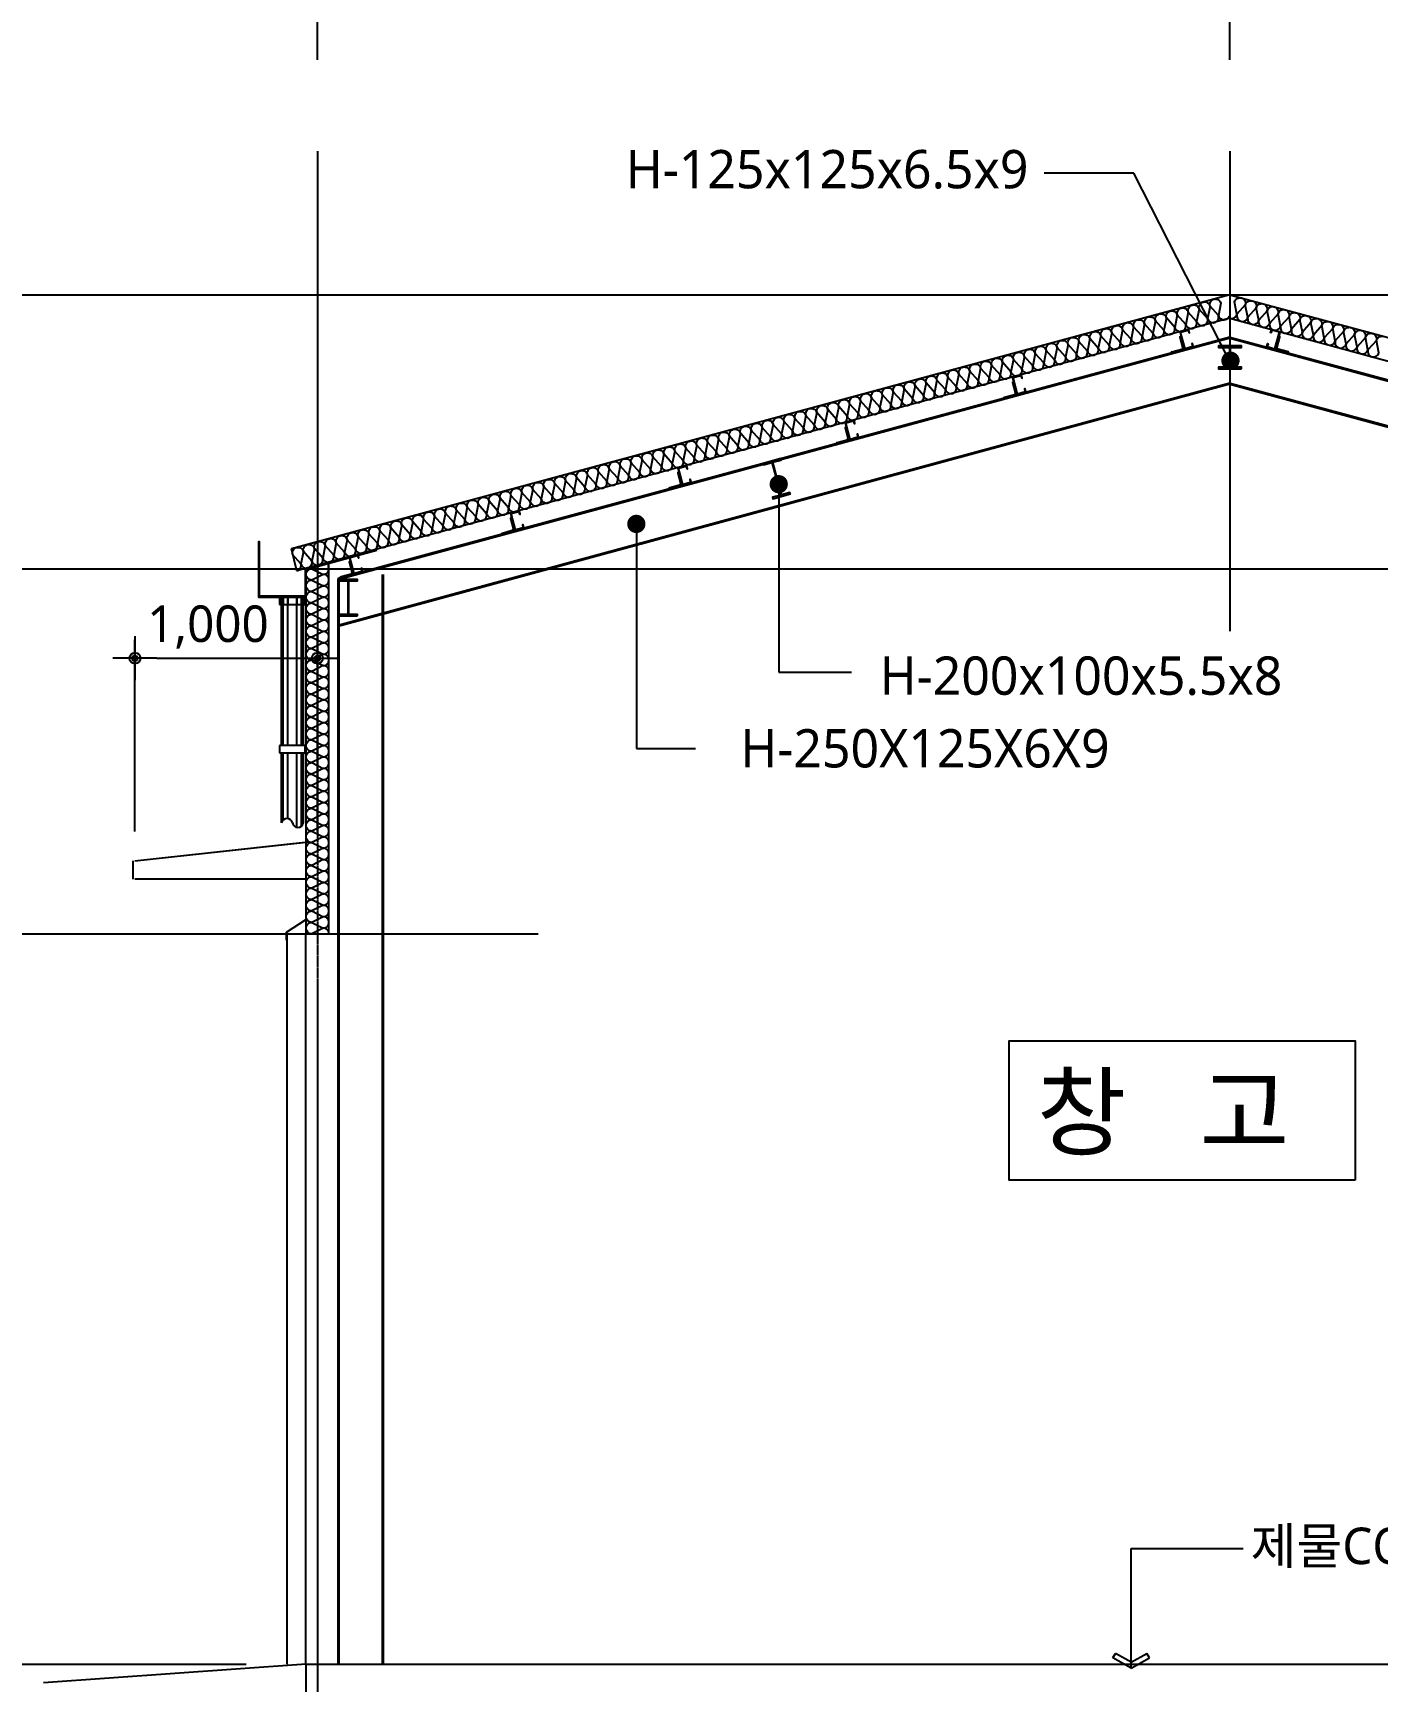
# Model space of a CAD drawing. Header units: millimetres. Extents: x 152133 to 471560, y 87068 to 132353.
# Drawn here: x 224366 to 231730, y 116588 to 125615 of the extents above; entities that cross this region are included whole.
import ezdxf
from ezdxf.enums import TextEntityAlignment as Align

# ---------------------------------------------------------------- set-up
doc = ezdxf.new("R2010")
doc.units = ezdxf.units.MM
doc.linetypes.add('CEN', pattern=[62, 60, -1, 0, -1])
for name, color, linetype in [('8', 8, 'Continuous'), ('AZ-DIML', 7, 'Continuous'), ('BAL', 4, 'Continuous'), ('CEN', 1, 'CEN'), ('COL', 2, 'Continuous'), ('DIM', 7, 'Continuous'), ('FIN', 5, 'Continuous'), ('INSUL', 183, 'Continuous'), ('RXANNOT', 6, 'Continuous'), ('RXSTEEL', 6, 'Continuous'), ('WID', 4, 'Continuous')]:
    doc.layers.add(name, color=color, linetype=linetype)
doc.styles.add('돋움체', font='')
doc.styles.add('맑은 고딕', font='malgun.ttf')
doc.styles.add('맑은고딕', font='malgun.ttf')
doc.styles.get('돋움체').set_extended_font_data('DotumChe')
doc.dimstyles.new('100', dxfattribs={"dimscale": 100, "dimtxt": 3, "dimasz": 2, "dimexe": 2, "dimexo": 5, "dimgap": 1.5, "dimtad": 1, "dimdec": 0, "dimzin": 1, "dimdsep": 46, "dimlunit": 6, "dimtxsty": '돋움체', "dimblk1": 'Z_DOT', "dimblk2": 'Z_DOT', "dimsah": 1, "dimcen": 2, "dimclrt": 3, "dimadec": 0, "dimazin": 0, "dimtfac": 1, "dimtdec": 0, "dimtix": 1, "dimtmove": 2, "dimatfit": 3, "dimldrblk": 'Z_DOT', "dimfxl": 1, "dimtolj": 1, "dimtzin": 1, "dimarcsym": 0})
doc.dimstyles.new('80', dxfattribs={"dimscale": 80, "dimtxt": 2.5, "dimasz": 1.5, "dimexe": 1.25, "dimexo": 2, "dimtad": 1, "dimdec": 0, "dimlunit": 6, "dimtxsty": '맑은 고딕', "dimblk": 'Z_DOT', "dimcen": 2.5, "dimclrt": 3, "dimadec": 0, "dimazin": 0, "dimtfac": 1, "dimtdec": 0, "dimtmove": 0, "dimatfit": 3, "dimfxl": 1, "dimarcsym": 0})

# ---------------------------------------------------------------- blocks, each defined once
blk = doc.blocks.new('Z_DOT')
at = {"layer": 'DIM', "color": 0}
for p, q in [((0, -1), (0, 1)), ((-1, 0), (1, 0))]:
    blk.add_line(p, q, dxfattribs=at)
for radius in [0.25, 0.125]:
    blk.add_circle((0, 0), radius, dxfattribs=at)
blk = doc.blocks.new('*D55')
at = {"layer": 'AZ-DIML', "color": 0, "lineweight": -2, "transparency": 16777216}
for p, q in [((223686.3, 124180.5), (219513.2, 124180.5)), ((219713.2, 123980.5), (219713.2, 116680.5)), ((224384.1, 116480.5), (219513.2, 116480.5))]:
    blk.add_line(p, q, dxfattribs=at)
at = {"layer": 'Defpoints', "color": 0, "transparency": 16777216}
for p in [(224186.3, 124180.5), (219713.2, 116480.5), (224884.1, 116480.5)]:
    blk.add_point(p, dxfattribs=at)
at = {"layer": 'AZ-DIML', "color": 0, "linetype": 'ByBlock', "lineweight": -2, "transparency": 16777216, "xscale": 200, "yscale": 200, "zscale": 200}
for p, rotation in [((219713.2, 124180.5), 90), ((219713.2, 116480.5), 270)]:
    blk.add_blockref('Z_DOT', p, dxfattribs=dict(at, rotation=rotation))
at = {"layer": 'AZ-DIML', "color": 3, "transparency": 16777216, "insert": (219383, 120330.5), "char_height": 300, "attachment_point": 5, "rotation": 90, "style": '맑은고딕'}
blk.add_mtext('\\A1;7,700', dxfattribs=at)
blk = doc.blocks.new('*D56')
at = {"color": 0, "lineweight": -2, "transparency": 16777216}
for p, q in [((224924.1, 121240.5), (224924.1, 122290.1)), ((225924.1, 121240.5), (225924.1, 122290.1)), ((225044.1, 122190.1), (225804.1, 122190.1))]:
    blk.add_line(p, q, dxfattribs=at)
at = {"layer": 'Defpoints', "color": 0, "transparency": 16777216}
for p in [(225924.1, 122190.1), (224924.1, 121080.5), (225924.1, 121080.5)]:
    blk.add_point(p, dxfattribs=at)
at = {"color": 0, "linetype": 'ByBlock', "lineweight": -2, "transparency": 16777216, "xscale": 120, "yscale": 120, "zscale": 120, "rotation": 180}
blk.add_blockref('Z_DOT', (224924.1, 122190.1), dxfattribs=at)
at = {"color": 0, "linetype": 'ByBlock', "lineweight": -2, "transparency": 16777216, "xscale": 120, "yscale": 120, "zscale": 120}
blk.add_blockref('Z_DOT', (225924.1, 122190.1), dxfattribs=at)
at = {"color": 3, "transparency": 16777216, "insert": (225324.5, 122360.8), "char_height": 200, "attachment_point": 5, "style": '맑은 고딕'}
blk.add_mtext('1,000', dxfattribs=at)
blk = doc.blocks.new('*D60')
at = {"layer": 'AZ-DIML', "color": 0, "lineweight": -2, "transparency": 16777216}
for p, q in [((225924.1, 125467.8), (225924.1, 126617.3)), ((230924.1, 125467.8), (230924.1, 126617.3)), ((226124.1, 126417.3), (230724.1, 126417.3))]:
    blk.add_line(p, q, dxfattribs=at)
at = {"layer": 'Defpoints', "color": 0, "transparency": 16777216}
for p in [(230924.1, 126417.3), (225924.1, 124967.8), (230924.1, 124967.8)]:
    blk.add_point(p, dxfattribs=at)
at = {"layer": 'AZ-DIML', "color": 0, "linetype": 'ByBlock', "lineweight": -2, "transparency": 16777216, "xscale": 200, "yscale": 200, "zscale": 200, "rotation": 180}
blk.add_blockref('Z_DOT', (225924.1, 126417.3), dxfattribs=at)
at = {"layer": 'AZ-DIML', "color": 0, "linetype": 'ByBlock', "lineweight": -2, "transparency": 16777216, "xscale": 200, "yscale": 200, "zscale": 200}
blk.add_blockref('Z_DOT', (230924.1, 126417.3), dxfattribs=at)
at = {"layer": 'AZ-DIML', "color": 3, "transparency": 16777216, "insert": (228424.1, 126747.4), "char_height": 300, "attachment_point": 5, "style": '맑은고딕'}
blk.add_mtext('\\A1;5,000', dxfattribs=at)
blk = doc.blocks.new('*D61')
at = {"layer": 'AZ-DIML', "color": 0, "lineweight": -2, "transparency": 16777216}
for p, q in [((230924.1, 125467.8), (230924.1, 126617.3)), ((235924.1, 125467.8), (235924.1, 126617.3)), ((231124.1, 126417.3), (235724.1, 126417.3))]:
    blk.add_line(p, q, dxfattribs=at)
at = {"layer": 'Defpoints', "color": 0, "transparency": 16777216}
for p in [(235924.1, 126417.3), (230924.1, 124967.8), (235924.1, 124967.8)]:
    blk.add_point(p, dxfattribs=at)
at = {"layer": 'AZ-DIML', "color": 0, "linetype": 'ByBlock', "lineweight": -2, "transparency": 16777216, "xscale": 200, "yscale": 200, "zscale": 200, "rotation": 180}
blk.add_blockref('Z_DOT', (230924.1, 126417.3), dxfattribs=at)
at = {"layer": 'AZ-DIML', "color": 0, "linetype": 'ByBlock', "lineweight": -2, "transparency": 16777216, "xscale": 200, "yscale": 200, "zscale": 200}
blk.add_blockref('Z_DOT', (235924.1, 126417.3), dxfattribs=at)
at = {"layer": 'AZ-DIML', "color": 3, "transparency": 16777216, "insert": (233424.1, 126747.4), "char_height": 300, "attachment_point": 5, "style": '맑은고딕'}
blk.add_mtext('\\A1;5,000', dxfattribs=at)
blk = doc.blocks.new('*D62')
at = {"layer": 'AZ-DIML', "color": 0, "lineweight": -2, "transparency": 16777216}
for p, q in [((225924.1, 125467.8), (225924.1, 127514.7)), ((235924.1, 125467.8), (235924.1, 127514.7)), ((226124.1, 127314.7), (235724.1, 127314.7))]:
    blk.add_line(p, q, dxfattribs=at)
at = {"layer": 'Defpoints', "color": 0, "transparency": 16777216}
for p in [(235924.1, 127314.7), (225924.1, 124967.8), (235924.1, 124967.8)]:
    blk.add_point(p, dxfattribs=at)
at = {"layer": 'AZ-DIML', "color": 0, "linetype": 'ByBlock', "lineweight": -2, "transparency": 16777216, "xscale": 200, "yscale": 200, "zscale": 200, "rotation": 180}
blk.add_blockref('Z_DOT', (225924.1, 127314.7), dxfattribs=at)
at = {"layer": 'AZ-DIML', "color": 0, "linetype": 'ByBlock', "lineweight": -2, "transparency": 16777216, "xscale": 200, "yscale": 200, "zscale": 200}
blk.add_blockref('Z_DOT', (235924.1, 127314.7), dxfattribs=at)
at = {"layer": 'AZ-DIML', "color": 3, "transparency": 16777216, "insert": (230924.1, 127645.7), "char_height": 300, "attachment_point": 5, "style": '맑은고딕'}
blk.add_mtext('\\A1;10,000', dxfattribs=at)
blk = doc.blocks.new('ARROW1')
for p, q in [((0, 0), (0.286, 0.501)), ((0.286, 0.501), (0.41, 0.43)), ((0, 0), (0.286, -0.501)), ((0.165, 0), (0.41, 0.429)), ((0.165, 0), (0.41, -0.429)), ((0.286, -0.501), (0.41, -0.43))]:
    blk.add_line(p, q)
blk = doc.blocks.new('*B429', base_point=(230629.5, 123907.8))
at = {"layer": 'RXSTEEL', "color": 3}
blk.add_lwpolyline([(230655.9, 123953.8), (230675.5, 123881.4), (230603.1, 123861.8), (230602.6, 123863.7, -0.414214), (230605.4, 123868.6), (230660, 123883.4, 0.414214), (230666, 123893.8), (230651.2, 123948.4, -0.414214), (230654, 123953.3)], format="xyb", close=True, dxfattribs=at)
blk = doc.blocks.new('*D202')
at = {"color": 0, "lineweight": -2, "transparency": 16777216}
for p, q in [((224924.1, 121240.5), (224924.1, 122290.1)), ((225924.1, 121240.5), (225924.1, 122290.1)), ((225044.1, 122190.1), (225804.1, 122190.1))]:
    blk.add_line(p, q, dxfattribs=at)
at = {"layer": 'Defpoints', "color": 0, "transparency": 16777216}
for p in [(225924.1, 122190.1), (224924.1, 121080.5), (225924.1, 121080.5)]:
    blk.add_point(p, dxfattribs=at)
at = {"color": 0, "linetype": 'ByBlock', "lineweight": -2, "transparency": 16777216, "xscale": 120, "yscale": 120, "zscale": 120, "rotation": 180}
blk.add_blockref('Z_DOT', (224924.1, 122190.1), dxfattribs=at)
at = {"color": 0, "linetype": 'ByBlock', "lineweight": -2, "transparency": 16777216, "xscale": 120, "yscale": 120, "zscale": 120}
blk.add_blockref('Z_DOT', (225924.1, 122190.1), dxfattribs=at)
at = {"color": 3, "transparency": 16777216, "insert": (225324.5, 122360.8), "char_height": 200, "attachment_point": 5, "style": '맑은 고딕'}
blk.add_mtext('1,000', dxfattribs=at)
blk = doc.blocks.new('*B430', base_point=(229712.5, 123659.7))
at = {"layer": 'RXSTEEL', "color": 3}
blk.add_lwpolyline([(229738.9, 123705.7), (229758.5, 123633.3), (229686.1, 123613.7), (229685.6, 123615.7, -0.414214), (229688.4, 123620.6), (229742.9, 123635.3, 0.414214), (229748.9, 123645.7), (229734.2, 123700.3, -0.414214), (229737, 123705.2)], format="xyb", close=True, dxfattribs=at)
blk = doc.blocks.new('*B431', base_point=(228795.5, 123411.4))
at = {"layer": 'RXSTEEL', "color": 3}
blk.add_lwpolyline([(228821.9, 123457.4), (228841.5, 123385), (228769.1, 123365.4), (228768.6, 123367.3, -0.414214), (228771.4, 123372.2), (228826, 123387, 0.414214), (228831.9, 123397.4), (228817.2, 123452, -0.414214), (228820, 123456.9)], format="xyb", close=True, dxfattribs=at)
blk = doc.blocks.new('*B432', base_point=(227878.4, 123163.6))
at = {"layer": 'RXSTEEL', "color": 3}
blk.add_lwpolyline([(227904.8, 123209.6), (227924.4, 123137.2), (227852, 123117.6), (227851.5, 123119.5, -0.414214), (227854.3, 123124.4), (227908.9, 123139.2, 0.414214), (227914.8, 123149.6), (227900.1, 123204.1, -0.414214), (227902.9, 123209.1)], format="xyb", close=True, dxfattribs=at)
blk = doc.blocks.new('*B433', base_point=(226961.5, 122915))
at = {"layer": 'RXSTEEL', "color": 3}
blk.add_lwpolyline([(226987.9, 122961), (227007.5, 122888.6), (226935.1, 122869), (226934.6, 122870.9, -0.414214), (226937.4, 122875.8), (226992, 122890.6, 0.414214), (226997.9, 122901), (226983.2, 122955.6, -0.414214), (226986, 122960.5)], format="xyb", close=True, dxfattribs=at)
blk = doc.blocks.new('*B434', base_point=(226077.8, 122676.5))
at = {"layer": 'RXSTEEL', "color": 3}
blk.add_lwpolyline([(226104.2, 122722.5), (226123.8, 122650.1), (226051.4, 122630.5), (226050.9, 122632.4, -0.414214), (226053.7, 122637.3), (226108.2, 122652.1, 0.414214), (226114.2, 122662.5), (226099.4, 122717.1, -0.414214), (226102.3, 122722)], format="xyb", close=True, dxfattribs=at)
blk = doc.blocks.new('*B435', base_point=(231218.6, 123907.8))
at = {"layer": 'RXSTEEL', "color": 3}
blk.add_lwpolyline([(231192.2, 123953.8), (231172.6, 123881.4), (231245, 123861.8), (231245.6, 123863.7, 0.414214), (231242.7, 123868.6), (231188.2, 123883.4, -0.414214), (231182.2, 123893.8), (231197, 123948.4, 0.414214), (231194.2, 123953.3)], format="xyb", close=True, dxfattribs=at)

msp = doc.modelspace()

# ---------------------------------------------------------------- linework, layer by layer
at = {"color": 0}
for p, q in [((230396.4, 124846.6), (229905.2, 124846.6)), ((230921.3, 123819.7), (230396.4, 124846.6))]:
    msp.add_line(p, q, dxfattribs=at)
for p, q in [((225754, 120688.8), (225859.7, 120756.3)), ((225754, 120646.4), (225754, 120688.8)), ((225757.2, 120680.5), (225859.7, 120680.5))]:
    msp.add_line(p, q)
at = {"layer": '8', "color": 7}
msp.add_lwpolyline([(231609.6, 119330.4), (229713.7, 119330.4), (229713.7, 120094.4), (231609.6, 120094.4)], close=True, dxfattribs=at)
at = {"layer": 'BAL'}
for p, q in [((225757.2, 120680.5), (225757.2, 116680.5)), ((225859.7, 120680.5), (225859.7, 116680.5))]:
    msp.add_line(p, q, dxfattribs=at)
at = {"layer": 'CEN', "color": 1, "linetype": 'CEN'}
for p, q in [((225924.1, 124967.8), (225924.1, 114865.7)), ((230924.1, 124967.8), (230924.1, 122337.7)), ((230924.1, 124967.8), (230924.1, 122337.7))]:
    msp.add_line(p, q, dxfattribs=at)
at = {"layer": 'COL', "color": 1}
for p, q in [((224186.3, 124180.5), (237328.9, 124180.5)), ((224186.3, 122680.5), (237328.9, 122680.5)), ((224186.3, 120680.5), (227134.1, 120680.5)), ((224186.3, 116680.5), (225533.1, 116680.5))]:
    msp.add_line(p, q, dxfattribs=at)
at = {"layer": 'COL'}
for p, q in [((230924.1, 124180.5), (225782.4, 122789.6)), ((230924.1, 124180.5), (236065.8, 122789.6)), ((230924.1, 124051.9), (225812.1, 122668.3)), ((230924.1, 124051.9), (236036.1, 122668.3)), ((225812.1, 122668.3), (225782.4, 122789.6)), ((225862.1, 120680.5), (225862.1, 122681.8)), ((225987.1, 120680.5), (225987.1, 122715.7)), ((225859.7, 120680.5), (225987.1, 120680.5)), ((225862.1, 116680.5), (224424.1, 116578.5)), ((225862.1, 116680.5), (235987.1, 116680.5)), ((225862.1, 115980.5), (225862.1, 116680.5))]:
    msp.add_line(p, q, dxfattribs=at)
at = {"layer": 'COL', "color": 3}
for p, q in [((230924.1, 123949), (226037.1, 122626.6)), ((230924.1, 123949), (235812.1, 122626.4)), ((230925.5, 123943.1), (226043.1, 122622)), ((230922.7, 123943.1), (235812.1, 122620.1)), ((230922.7, 123697.4), (226035.7, 122368.8)), ((230924.1, 123691.6), (226037.1, 122363)), ((230924.1, 123691.6), (235811.1, 122363)), ((230925.5, 123697.4), (235812.5, 122368.8)), ((226037.1, 116680.5), (226037.1, 122626.6)), ((226043.1, 116680.5), (226043.1, 122622)), ((226281.1, 116680.5), (226281.1, 122647.7)), ((226287.1, 116680.5), (226287.1, 122648.7))]:
    msp.add_line(p, q, dxfattribs=at)
for points in [[(230986.6, 123775.8), (230986.6, 123784.8), (230927.3, 123784.8), (230927.3, 123891.8), (230986.6, 123891.8), (230986.6, 123900.8), (230861.6, 123900.8), (230861.6, 123891.8), (230920.8, 123891.8), (230920.8, 123784.8), (230861.6, 123784.8), (230861.6, 123775.8), (230986.6, 123775.8)], [(228515.4, 123090), (228513.3, 123097.8), (228467.7, 123085.4), (228419.6, 123263), (228465.3, 123275.4), (228463.2, 123283.1), (228366.6, 123257), (228368.7, 123249.2), (228414.3, 123261.6), (228462.4, 123084), (228416.8, 123071.6), (228418.9, 123063.9), (228515.4, 123090)], [(226143.1, 122422), (226143.1, 122430), (226095.8, 122430), (226095.8, 122614), (226143.1, 122614), (226143.1, 122622), (226043.1, 122622), (226043.1, 122614), (226090.3, 122614), (226090.3, 122430), (226043.1, 122430), (226043.1, 122422), (226143.1, 122422)]]:
    msp.add_lwpolyline(points, close=True, dxfattribs=at)
at = {"layer": 'DIM', "const_width": 50}
for points in [[(230901.8, 123819.7, 1), (230951.8, 123819.7, 1)], [(228426.7, 123143.2, 1), (228476.7, 123143.2, 1)], [(227646.5, 122925.7, 1), (227696.5, 122925.7, 1)]]:
    msp.add_lwpolyline(points, format="xyb", close=True, dxfattribs=at)
at = {"layer": 'DIM'}
for points in [[(228451.7, 123143.2), (228451.7, 122113.8)], [(227671.5, 122925.7), (227671.5, 121695.6)], [(228451.7, 122113.8), (228849.5, 122113.8)], [(227671.5, 121695.6), (227996.3, 121695.6)], [(230383.2, 116657.2), (230383.2, 117312.9)], [(230383.2, 117312.9), (230996.6, 117312.9)]]:
    msp.add_lwpolyline(points, dxfattribs=at)
at = {"layer": 'FIN', "color": 6}
for p, q in [((225717.1, 122523.5), (225717.1, 122483.5)), ((225727.1, 121711.9), (225727.1, 122529.3)), ((225727.1, 121711.9), (225727.1, 122529.3)), ((225727.1, 122529.3), (225727.1, 122483.5)), ((225737.1, 121711.9), (225737.1, 122529.3)), ((225737.1, 121711.9), (225737.1, 122529.3)), ((225737.1, 122529.3), (225737.1, 122483.5)), ((225762.1, 121711.9), (225762.1, 122529.3)), ((225762.1, 121711.9), (225762.1, 122529.3)), ((225762.1, 122529.3), (225762.1, 122483.5)), ((225812.1, 121711.9), (225812.1, 122529.3)), ((225812.1, 121711.9), (225812.1, 122529.3)), ((225812.1, 122529.3), (225812.1, 122483.5)), ((225837.1, 121711.9), (225837.1, 122529.3)), ((225837.1, 121711.9), (225837.1, 122529.3)), ((225837.1, 122529.3), (225837.1, 122483.5)), ((225847.1, 121711.9), (225847.1, 122529.3)), ((225847.1, 121711.9), (225847.1, 122529.3)), ((225847.1, 122529.3), (225847.1, 122483.5)), ((225717.1, 121711.9), (225717.1, 121671.9)), ((225717.1, 121711.9), (225717.1, 121671.9)), ((225727.1, 121287.5), (225727.1, 121671.9)), ((225727.1, 121287.5), (225727.1, 121671.9)), ((225737.1, 121304.4), (225737.1, 121671.9)), ((225737.1, 121304.4), (225737.1, 121671.9)), ((225762.1, 121311.5), (225762.1, 121671.9)), ((225762.1, 121311.5), (225762.1, 121671.9)), ((225812.1, 121263.5), (225812.1, 121671.9)), ((225812.1, 121263.5), (225812.1, 121671.9)), ((225837.1, 121270.5), (225837.1, 121671.9)), ((225837.1, 121270.5), (225837.1, 121671.9)), ((225847.1, 121287.5), (225847.1, 121671.9)), ((225847.1, 121287.5), (225847.1, 121671.9))]:
    msp.add_line(p, q, dxfattribs=at)
for points in [[(226249.8, 122781.6), (226248.6, 122786.4), (225857.1, 122680.5), (225857.1, 122529.3), (225607.1, 122529.3), (225607.1, 122827), (225602.1, 122827), (225602.1, 122524.3), (225862.1, 122524.3), (225862.1, 122676.5), (226249.8, 122781.6)], [(225717.1, 122483.5), (225857.1, 122483.5), (225857.1, 122523.5), (225717.1, 122523.5)], [(225717.1, 121671.9), (225857.1, 121671.9), (225857.1, 121711.9), (225717.1, 121711.9)], [(225717.1, 121671.9), (225857.1, 121671.9), (225857.1, 121711.9), (225717.1, 121711.9)]]:
    msp.add_lwpolyline(points, dxfattribs=at)
for centre, start, end in [((225757.1, 121281.2), 11.78141, 168.21859), ((225757.1, 121281.2), 11.78141, 168.21859), ((225817.1, 121293.7), 191.78141, 348.21859), ((225817.1, 121293.7), 191.78141, 348.21859)]:
    msp.add_arc(centre, 30.6, start, end, dxfattribs=at)
at = {"layer": 'INSUL'}
for points in [[(225812.1, 122668.3, 0.414214), (225833.9, 122706.3), (225787.8, 122758.1, -0.414214), (225809.6, 122796.1, -0.414214), (225847.6, 122774.3), (225833.9, 122706.3, 0.414214), (225871.9, 122684.5, 0.414214), (225893.8, 122722.5), (225847.6, 122774.3, -0.414214), (225869.5, 122812.3, -0.414214), (225907.5, 122790.5), (225893.8, 122722.5, 0.414214), (225931.8, 122700.7, 0.414214), (225953.6, 122738.7), (225907.5, 122790.5, -0.414214), (225929.3, 122828.5, -0.414214), (225967.3, 122806.7), (225953.6, 122738.7, 0.414214), (225991.6, 122716.9, 0.414214), (226013.5, 122754.9), (225967.3, 122806.7, -0.414214), (225989.2, 122844.7, -0.414214), (226027.2, 122822.9), (226013.5, 122754.9, 0.414214), (226051.5, 122733.1, 0.414214), (226073.3, 122771.1), (226027.2, 122822.9, -0.414214), (226049, 122860.9, -0.414214), (226087, 122839.1), (226073.3, 122771.1, 0.414214), (226111.3, 122749.3, 0.414214), (226133.1, 122787.3), (226087, 122839.1, -0.414214), (226108.9, 122877.1, -0.414214), (226146.9, 122855.3), (226133.1, 122787.3, 0.414214), (226171.2, 122765.5, 0.414214), (226193, 122803.5), (226146.9, 122855.3, -0.414214), (226168.7, 122893.3, -0.414214), (226206.7, 122871.5), (226193, 122803.5, 0.414214), (226231, 122781.7, 0.414214), (226252.8, 122819.7), (226206.7, 122871.5, -0.414214), (226228.5, 122909.5, -0.414214), (226266.6, 122887.6), (226252.8, 122819.7, 0.414214), (226290.9, 122797.9, 0.414214), (226312.7, 122835.9), (226266.6, 122887.6, -0.414214), (226288.4, 122925.7, -0.414214), (226326.4, 122903.8), (226312.7, 122835.9, 0.414214), (226350.7, 122814.1, 0.414214), (226372.5, 122852.1), (226326.4, 122903.8, -0.414214), (226348.2, 122941.9, -0.414214), (226386.3, 122920), (226372.5, 122852.1, 0.414214), (226410.6, 122830.3, 0.414214), (226432.4, 122868.3), (226386.3, 122920, -0.414214), (226408.1, 122958.1, -0.414214), (226446.1, 122936.2), (226432.4, 122868.3, 0.414214), (226470.4, 122846.5, 0.414214), (226492.2, 122884.5), (226446.1, 122936.2, -0.414214), (226467.9, 122974.3, -0.414214), (226506, 122952.4), (226492.2, 122884.5, 0.414214), (226530.3, 122862.7, 0.414214), (226552.1, 122900.7), (226506, 122952.4, -0.414214), (226527.8, 122990.5, -0.414214), (226565.8, 122968.6), (226552.1, 122900.7, 0.414214), (226590.1, 122878.9, 0.414214), (226611.9, 122916.9), (226565.8, 122968.6, -0.414214), (226587.6, 123006.7, -0.414214), (226625.6, 122984.8), (226611.9, 122916.9, 0.414214), (226649.9, 122895.1, 0.414214), (226671.8, 122933.1), (226625.6, 122984.8, -0.414214), (226647.5, 123022.9, -0.414214), (226685.5, 123001), (226671.8, 122933.1, 0.414214), (226709.8, 122911.3, 0.414214), (226731.6, 122949.3), (226685.5, 123001, -0.414214), (226707.3, 123039.1, -0.414214), (226745.3, 123017.2), (226731.6, 122949.3, 0.414214), (226769.6, 122927.5, 0.414214), (226791.5, 122965.5), (226745.3, 123017.2, -0.414214), (226767.2, 123055.3, -0.414214), (226805.2, 123033.4), (226791.5, 122965.5, 0.414214), (226829.5, 122943.7, 0.414214), (226851.3, 122981.7), (226805.2, 123033.4, -0.414214), (226827, 123071.5, -0.414214), (226865, 123049.6), (226851.3, 122981.7, 0.414214), (226889.3, 122959.9, 0.414214), (226911.2, 122997.9), (226865, 123049.6, -0.414214), (226886.9, 123087.7, -0.414214), (226924.9, 123065.8), (226911.2, 122997.9, 0.414214), (226949.2, 122976.1, 0.414214), (226971, 123014.1), (226924.9, 123065.8, -0.414214), (226946.7, 123103.9, -0.414214), (226984.7, 123082), (226971, 123014.1, 0.414214), (227009, 122992.3, 0.414214), (227030.8, 123030.3), (226984.7, 123082, -0.414214), (227006.6, 123120, -0.414214), (227044.6, 123098.2), (227030.8, 123030.3, 0.414214), (227068.9, 123008.5, 0.414214), (227090.7, 123046.5), (227044.6, 123098.2, -0.414214), (227066.4, 123136.2, -0.414214), (227104.4, 123114.4), (227090.7, 123046.5, 0.414214), (227128.7, 123024.7, 0.414214), (227150.5, 123062.7), (227104.4, 123114.4, -0.414214), (227126.2, 123152.4, -0.414214), (227164.3, 123130.6), (227150.5, 123062.7, 0.414214), (227188.6, 123040.9, 0.414214), (227210.4, 123078.9), (227164.3, 123130.6, -0.414214), (227186.1, 123168.6, -0.414214), (227224.1, 123146.8), (227210.4, 123078.9, 0.414214), (227248.4, 123057, 0.414214), (227270.2, 123095.1), (227224.1, 123146.8, -0.414214), (227245.9, 123184.8, -0.414214), (227284, 123163), (227270.2, 123095.1, 0.414214), (227308.3, 123073.2, 0.414214), (227330.1, 123111.3), (227284, 123163, -0.414214), (227305.8, 123201, -0.414214), (227343.8, 123179.2), (227330.1, 123111.3, 0.414214), (227368.1, 123089.4, 0.414214), (227389.9, 123127.5), (227343.8, 123179.2, -0.414214), (227365.6, 123217.2, -0.414214), (227403.7, 123195.4), (227389.9, 123127.5, 0.414214), (227428, 123105.6, 0.414214), (227449.8, 123143.7), (227403.7, 123195.4, -0.414214), (227425.5, 123233.4, -0.414214), (227463.5, 123211.6), (227449.8, 123143.7, 0.414214), (227487.8, 123121.8, 0.414214), (227509.6, 123159.9), (227463.5, 123211.6, -0.414214), (227485.3, 123249.6, -0.414214), (227523.3, 123227.8), (227509.6, 123159.9, 0.414214), (227547.6, 123138, 0.414214), (227569.5, 123176.1), (227523.3, 123227.8, -0.414214), (227545.2, 123265.8, -0.414214), (227583.2, 123244), (227569.5, 123176.1, 0.414214), (227607.5, 123154.2, 0.414214), (227629.3, 123192.3), (227583.2, 123244, -0.414214), (227605, 123282, -0.414214), (227643, 123260.2), (227629.3, 123192.3, 0.414214), (227667.3, 123170.4, 0.414214), (227689.2, 123208.5), (227643, 123260.2, -0.414214), (227664.9, 123298.2, -0.414214), (227702.9, 123276.4), (227689.2, 123208.5, 0.414214), (227727.2, 123186.6, 0.414214), (227749, 123224.7), (227702.9, 123276.4, -0.414214), (227724.7, 123314.4, -0.414214), (227762.7, 123292.6), (227749, 123224.7, 0.414214), (227787, 123202.8, 0.414214), (227808.9, 123240.9), (227762.7, 123292.6, -0.414214), (227784.6, 123330.6, -0.414214), (227822.6, 123308.8), (227808.9, 123240.9, 0.414214), (227846.9, 123219, 0.414214), (227868.7, 123257.1), (227822.6, 123308.8, -0.414214), (227844.4, 123346.8, -0.414214), (227882.4, 123325), (227868.7, 123257.1, 0.414214), (227906.7, 123235.2, 0.414214), (227928.5, 123273.3), (227882.4, 123325, -0.414214), (227904.3, 123363, -0.414214), (227942.3, 123341.2), (227928.5, 123273.3, 0.414214), (227966.6, 123251.4, 0.414214), (227988.4, 123289.4), (227942.3, 123341.2, -0.414214), (227964.1, 123379.2, -0.414214), (228002.1, 123357.4), (227988.4, 123289.4, 0.414214), (228026.4, 123267.6, 0.414214), (228048.2, 123305.6), (228002.1, 123357.4, -0.414214), (228023.9, 123395.4, -0.414214), (228062, 123373.6), (228048.2, 123305.6, 0.414214), (228086.3, 123283.8, 0.414214), (228108.1, 123321.8), (228062, 123373.6, -0.414214), (228083.8, 123411.6, -0.414214), (228121.8, 123389.8), (228108.1, 123321.8, 0.414214), (228146.1, 123300, 0.414214), (228167.9, 123338), (228121.8, 123389.8, -0.414214), (228143.6, 123427.8, -0.414214), (228181.7, 123406), (228167.9, 123338, 0.414214), (228206, 123316.2, 0.414214), (228227.8, 123354.2), (228181.7, 123406, -0.414214), (228203.5, 123444, -0.414214), (228241.5, 123422.2), (228227.8, 123354.2, 0.414214), (228265.8, 123332.4, 0.414214), (228287.6, 123370.4), (228241.5, 123422.2, -0.414214), (228263.3, 123460.2, -0.414214), (228301.4, 123438.4), (228287.6, 123370.4, 0.414214), (228325.7, 123348.6, 0.414214), (228347.5, 123386.6), (228301.4, 123438.4, -0.414214), (228323.2, 123476.4, -0.414214), (228361.2, 123454.6), (228347.5, 123386.6, 0.414214), (228385.5, 123364.8, 0.414214), (228407.3, 123402.8), (228361.2, 123454.6, -0.414214), (228383, 123492.6, -0.414214), (228421, 123470.8), (228407.3, 123402.8, 0.414214), (228445.3, 123381, 0.414214), (228467.2, 123419), (228421, 123470.8, -0.414214), (228442.9, 123508.8, -0.414214), (228480.9, 123487), (228467.2, 123419, 0.414214), (228505.2, 123397.2, 0.414214), (228527, 123435.2), (228480.9, 123487, -0.414214), (228502.7, 123525, -0.414214), (228540.7, 123503.2), (228527, 123435.2, 0.414214), (228565, 123413.4, 0.414214), (228586.9, 123451.4), (228540.7, 123503.2, -0.414214), (228562.6, 123541.2, -0.414214), (228600.6, 123519.4), (228586.9, 123451.4, 0.414214), (228624.9, 123429.6, 0.414214), (228646.7, 123467.6), (228600.6, 123519.4, -0.414214), (228622.4, 123557.4, -0.414214), (228660.4, 123535.6), (228646.7, 123467.6, 0.414214), (228684.7, 123445.8, 0.414214), (228706.6, 123483.8), (228660.4, 123535.6, -0.414214), (228682.3, 123573.6, -0.414214), (228720.3, 123551.8), (228706.6, 123483.8, 0.414214), (228744.6, 123462, 0.414214), (228766.4, 123500), (228720.3, 123551.8, -0.414214), (228742.1, 123589.8, -0.414214), (228780.1, 123568), (228766.4, 123500, 0.414214), (228804.4, 123478.2, 0.414214), (228826.2, 123516.2), (228780.1, 123568, -0.414214), (228802, 123606, -0.414214), (228840, 123584.2), (228826.2, 123516.2, 0.414214), (228864.3, 123494.4, 0.414214), (228886.1, 123532.4), (228840, 123584.2, -0.414214), (228861.8, 123622.2, -0.414214), (228899.8, 123600.4), (228886.1, 123532.4, 0.414214), (228924.1, 123510.6, 0.414214), (228945.9, 123548.6), (228899.8, 123600.4, -0.414214), (228921.6, 123638.4, -0.414214), (228959.7, 123616.6), (228945.9, 123548.6, 0.414214), (228984, 123526.8, 0.414214), (229005.8, 123564.8), (228959.7, 123616.6, -0.414214), (228981.5, 123654.6, -0.414214), (229019.5, 123632.8), (229005.8, 123564.8, 0.414214), (229043.8, 123543, 0.414214), (229065.6, 123581), (229019.5, 123632.8, -0.414214), (229041.3, 123670.8, -0.414214), (229079.4, 123649), (229065.6, 123581, 0.414214), (229103.7, 123559.2, 0.414214), (229125.5, 123597.2), (229079.4, 123649, -0.414214), (229101.2, 123687, -0.414214), (229139.2, 123665.2), (229125.5, 123597.2, 0.414214), (229163.5, 123575.4, 0.414214), (229185.3, 123613.4), (229139.2, 123665.2, -0.414214), (229161, 123703.2, -0.414214), (229199.1, 123681.4), (229185.3, 123613.4, 0.414214), (229223.3, 123591.6, 0.414214), (229245.2, 123629.6), (229199.1, 123681.4, -0.414214), (229220.9, 123719.4, -0.414214), (229258.9, 123697.6), (229245.2, 123629.6, 0.414214), (229283.2, 123607.8, 0.414214), (229305, 123645.8), (229258.9, 123697.6, -0.414214), (229280.7, 123735.6, -0.414214), (229318.7, 123713.8), (229305, 123645.8, 0.414214), (229343, 123624, 0.414214), (229364.9, 123662), (229318.7, 123713.8, -0.414214), (229340.6, 123751.8, -0.414214), (229378.6, 123730), (229364.9, 123662, 0.414214), (229402.9, 123640.2, 0.414214), (229424.7, 123678.2), (229378.6, 123730, -0.414214), (229400.4, 123768, -0.414214), (229438.4, 123746.2), (229424.7, 123678.2, 0.414214), (229462.7, 123656.4, 0.414214), (229484.6, 123694.4), (229438.4, 123746.2, -0.414214), (229460.3, 123784.2, -0.414214), (229498.3, 123762.3), (229484.6, 123694.4, 0.414214), (229522.6, 123672.6, 0.414214), (229544.4, 123710.6), (229498.3, 123762.3, -0.414214), (229520.1, 123800.4, -0.414214), (229558.1, 123778.5), (229544.4, 123710.6, 0.414214), (229582.4, 123688.8, 0.414214), (229604.3, 123726.8), (229558.1, 123778.5, -0.414214), (229580, 123816.6, -0.414214), (229618, 123794.7), (229604.3, 123726.8, 0.414214), (229642.3, 123705, 0.414214), (229664.1, 123743), (229618, 123794.7, -0.414214), (229639.8, 123832.8, -0.414214), (229677.8, 123810.9), (229664.1, 123743, 0.414214), (229702.1, 123721.2, 0.414214), (229723.9, 123759.2), (229677.8, 123810.9, -0.414214), (229699.7, 123849, -0.414214), (229737.7, 123827.1), (229723.9, 123759.2, 0.414214), (229762, 123737.4, 0.414214), (229783.8, 123775.4), (229737.7, 123827.1, -0.414214), (229759.5, 123865.2, -0.414214), (229797.5, 123843.3), (229783.8, 123775.4, 0.414214), (229821.8, 123753.6, 0.414214), (229843.6, 123791.6), (229797.5, 123843.3, -0.414214), (229819.3, 123881.4, -0.414214), (229857.4, 123859.5), (229843.6, 123791.6, 0.414214), (229881.7, 123769.8, 0.414214), (229903.5, 123807.8), (229857.4, 123859.5, -0.414214), (229879.2, 123897.6, -0.414214), (229917.2, 123875.7), (229903.5, 123807.8, 0.414214), (229941.5, 123786, 0.414214), (229963.3, 123824), (229917.2, 123875.7, -0.414214), (229939, 123913.8, -0.414214), (229977.1, 123891.9), (229963.3, 123824, 0.414214), (230001.4, 123802.2, 0.414214), (230023.2, 123840.2), (229977.1, 123891.9, -0.414214), (229998.9, 123930, -0.414214), (230036.9, 123908.1), (230023.2, 123840.2, 0.414214), (230061.2, 123818.4, 0.414214), (230083, 123856.4), (230036.9, 123908.1, -0.414214), (230058.7, 123946.2, -0.414214), (230096.8, 123924.3), (230083, 123856.4, 0.414214), (230121, 123834.6, 0.414214), (230142.9, 123872.6), (230096.8, 123924.3, -0.414214), (230118.6, 123962.4, -0.414214), (230156.6, 123940.5), (230142.9, 123872.6, 0.414214), (230180.9, 123850.8, 0.414214), (230202.7, 123888.8), (230156.6, 123940.5, -0.414214), (230178.4, 123978.6, -0.414214), (230216.4, 123956.7), (230202.7, 123888.8, 0.414214), (230240.7, 123867, 0.414214), (230262.6, 123905), (230216.4, 123956.7, -0.414214), (230238.3, 123994.7, -0.414214), (230276.3, 123972.9), (230262.6, 123905, 0.414214), (230300.6, 123883.2, 0.414214), (230322.4, 123921.2), (230276.3, 123972.9, -0.414214), (230298.1, 124010.9, -0.414214), (230336.1, 123989.1), (230322.4, 123921.2, 0.414214), (230360.4, 123899.4, 0.414214), (230382.3, 123937.4), (230336.1, 123989.1, -0.414214), (230358, 124027.1, -0.414214), (230396, 124005.3), (230382.3, 123937.4, 0.414214), (230420.3, 123915.6, 0.414214), (230442.1, 123953.6), (230396, 124005.3, -0.414214), (230417.8, 124043.3, -0.414214), (230455.8, 124021.5), (230442.1, 123953.6, 0.414214), (230480.1, 123931.7, 0.414214), (230502, 123969.8), (230455.8, 124021.5, -0.414214), (230477.7, 124059.5, -0.414214), (230515.7, 124037.7), (230502, 123969.8, 0.414214), (230540, 123947.9, 0.414214), (230561.8, 123986), (230515.7, 124037.7, -0.414214), (230537.5, 124075.7, -0.414214), (230575.5, 124053.9), (230561.8, 123986, 0.414214), (230599.8, 123964.1, 0.414214), (230621.6, 124002.2), (230575.5, 124053.9, -0.414214), (230597.3, 124091.9, -0.414214), (230635.4, 124070.1), (230621.6, 124002.2, 0.414214), (230659.7, 123980.3, 0.414214), (230681.5, 124018.4), (230635.4, 124070.1, -0.414214), (230657.2, 124108.1, -0.414214), (230695.2, 124086.3), (230681.5, 124018.4, 0.414214), (230719.5, 123996.5, 0.414214), (230741.3, 124034.6), (230695.2, 124086.3, -0.414214), (230717, 124124.3, -0.414214), (230755.1, 124102.5), (230741.3, 124034.6, 0.414214), (230779.4, 124012.7, 0.414214), (230801.2, 124050.8), (230755.1, 124102.5, -0.414214), (230776.9, 124140.5, -0.414214), (230814.9, 124118.7), (230801.2, 124050.8, 0.414214), (230839.2, 124028.9, 0.414214), (230861, 124067), (230814.9, 124118.7, -0.414214), (230836.7, 124156.7, -0.414214), (230874.8, 124134.9), (230861, 124067, 0.414214), (230899.1, 124045.1, 0.252992), (230920.4, 124065.4)], [(230924.1, 124051.9, 0.414214), (230962.1, 124073.7), (230948.4, 124141.7, -0.414214), (230986.4, 124163.5, -0.414214), (231008.2, 124125.5), (230962.1, 124073.7, 0.414214), (230983.9, 124035.7, 0.414214), (231022, 124057.5), (231008.2, 124125.5, -0.414214), (231046.3, 124147.3, -0.414214), (231068.1, 124109.3), (231022, 124057.5, 0.414214), (231043.8, 124019.5, 0.414214), (231081.8, 124041.3), (231068.1, 124109.3, -0.414214), (231106.1, 124131.1, -0.414214), (231127.9, 124093.1), (231081.8, 124041.3, 0.414214), (231103.6, 124003.3, 0.414214), (231141.7, 124025.1), (231127.9, 124093.1, -0.414214), (231166, 124114.9, -0.414214), (231187.8, 124076.9), (231141.7, 124025.1, 0.414214), (231163.5, 123987.1, 0.414214), (231201.5, 124008.9), (231187.8, 124076.9, -0.414214), (231225.8, 124098.7, -0.414214), (231247.6, 124060.7), (231201.5, 124008.9, 0.414214), (231223.3, 123970.9, 0.414214), (231261.3, 123992.7), (231247.6, 124060.7, -0.414214), (231285.6, 124082.5, -0.414214), (231307.5, 124044.5), (231261.3, 123992.7, 0.414214), (231283.2, 123954.7, 0.414214), (231321.2, 123976.5), (231307.5, 124044.5, -0.414214), (231345.5, 124066.3, -0.414214), (231367.3, 124028.3), (231321.2, 123976.5, 0.414214), (231343, 123938.5, 0.414214), (231381, 123960.3), (231367.3, 124028.3, -0.414214), (231405.3, 124050.1, -0.414214), (231427.2, 124012.1), (231381, 123960.3, 0.414214), (231402.9, 123922.3, 0.414214), (231440.9, 123944.2), (231427.2, 124012.1, -0.414214), (231465.2, 124033.9, -0.414214), (231487, 123995.9), (231440.9, 123944.2, 0.414214), (231462.7, 123906.1, 0.414214), (231500.7, 123928), (231487, 123995.9, -0.414214), (231525, 124017.7, -0.414214), (231546.9, 123979.7), (231500.7, 123928, 0.414214), (231522.6, 123889.9, 0.414214), (231560.6, 123911.8), (231546.9, 123979.7, -0.414214), (231584.9, 124001.5, -0.414214), (231606.7, 123963.5), (231560.6, 123911.8, 0.414214), (231582.4, 123873.7, 0.414214), (231620.4, 123895.6), (231606.7, 123963.5, -0.414214), (231644.7, 123985.3, -0.414214), (231666.5, 123947.3), (231620.4, 123895.6, 0.414214), (231642.3, 123857.5, 0.414214), (231680.3, 123879.4), (231666.5, 123947.3, -0.414214), (231704.6, 123969.1, -0.414214), (231726.4, 123931.1), (231680.3, 123879.4, 0.414214), (231702.1, 123841.3, 0.414214), (231740.1, 123863.2), (231726.4, 123931.1, -0.414214), (231764.4, 123952.9, -0.414214)], [(225987.1, 120680.5, 0.414214), (225955.8, 120711.8), (225893.3, 120680.5, -0.414214), (225862.1, 120711.8, -0.414214), (225893.3, 120743), (225955.8, 120711.8, 0.414214), (225987.1, 120743, 0.414214), (225955.8, 120774.3), (225893.3, 120743, -0.414214), (225862.1, 120774.3, -0.414214), (225893.3, 120805.5), (225955.8, 120774.3, 0.414214), (225987.1, 120805.5, 0.414214), (225955.8, 120836.8), (225893.3, 120805.5, -0.414214), (225862.1, 120836.8, -0.414214), (225893.3, 120868), (225955.8, 120836.8, 0.414214), (225987.1, 120868, 0.414214), (225955.8, 120899.3), (225893.3, 120868, -0.414214), (225862.1, 120899.3, -0.414214), (225893.3, 120930.5), (225955.8, 120899.3, 0.414214), (225987.1, 120930.5, 0.414214), (225955.8, 120961.8), (225893.3, 120930.5, -0.414214), (225862.1, 120961.8, -0.414214), (225893.3, 120993), (225955.8, 120961.8, 0.414214), (225987.1, 120993, 0.414214), (225955.8, 121024.3), (225893.3, 120993, -0.414214), (225862.1, 121024.3, -0.414214), (225893.3, 121055.5), (225955.8, 121024.3, 0.414214), (225987.1, 121055.5, 0.414214), (225955.8, 121086.8), (225893.3, 121055.5, -0.414214), (225862.1, 121086.8, -0.414214), (225893.3, 121118), (225955.8, 121086.8, 0.414214), (225987.1, 121118, 0.414214), (225955.8, 121149.3), (225893.3, 121118, -0.414214), (225862.1, 121149.3, -0.414214), (225893.3, 121180.5), (225955.8, 121149.3, 0.414214), (225987.1, 121180.5, 0.414214), (225955.8, 121211.8), (225893.3, 121180.5, -0.414214), (225862.1, 121211.8, -0.414214), (225893.3, 121243), (225955.8, 121211.8, 0.414214), (225987.1, 121243, 0.414214), (225955.8, 121274.3), (225893.3, 121243, -0.414214), (225862.1, 121274.3, -0.414214), (225893.3, 121305.5), (225955.8, 121274.3, 0.414214), (225987.1, 121305.5, 0.414214), (225955.8, 121336.8), (225893.3, 121305.5, -0.414214), (225862.1, 121336.8, -0.414214), (225893.3, 121368), (225955.8, 121336.8, 0.414214), (225987.1, 121368, 0.414214), (225955.8, 121399.3), (225893.3, 121368, -0.414214), (225862.1, 121399.3, -0.414214), (225893.3, 121430.5), (225955.8, 121399.3, 0.414214), (225987.1, 121430.5, 0.414214), (225955.8, 121461.8), (225893.3, 121430.5, -0.414214), (225862.1, 121461.8, -0.414214), (225893.3, 121493), (225955.8, 121461.8, 0.414214), (225987.1, 121493, 0.414214), (225955.8, 121524.3), (225893.3, 121493, -0.414214), (225862.1, 121524.3, -0.414214), (225893.3, 121555.5), (225955.8, 121524.3, 0.414214), (225987.1, 121555.5, 0.414214), (225955.8, 121586.8), (225893.3, 121555.5, -0.414214), (225862.1, 121586.8, -0.414214), (225893.3, 121618), (225955.8, 121586.8, 0.414214), (225987.1, 121618, 0.414214), (225955.8, 121649.3), (225893.3, 121618, -0.414214), (225862.1, 121649.3, -0.414214), (225893.3, 121680.5), (225955.8, 121649.3, 0.414214), (225987.1, 121680.5, 0.414214), (225955.8, 121711.8), (225893.3, 121680.5, -0.414214), (225862.1, 121711.8, -0.414214), (225893.3, 121743), (225955.8, 121711.8, 0.414214), (225987.1, 121743, 0.414214), (225955.8, 121774.3), (225893.3, 121743, -0.414214), (225862.1, 121774.3, -0.414214), (225893.3, 121805.5), (225955.8, 121774.3, 0.414214), (225987.1, 121805.5, 0.414214), (225955.8, 121836.8), (225893.3, 121805.5, -0.414214), (225862.1, 121836.8, -0.414214), (225893.3, 121868), (225955.8, 121836.8, 0.414214), (225987.1, 121868, 0.414214), (225955.8, 121899.3), (225893.3, 121868, -0.414214), (225862.1, 121899.3, -0.414214), (225893.3, 121930.5), (225955.8, 121899.3, 0.414214), (225987.1, 121930.5, 0.414214), (225955.8, 121961.8), (225893.3, 121930.5, -0.414214), (225862.1, 121961.8, -0.414214), (225893.3, 121993), (225955.8, 121961.8, 0.414214), (225987.1, 121993, 0.414214), (225955.8, 122024.3), (225893.3, 121993, -0.414214), (225862.1, 122024.3, -0.414214), (225893.3, 122055.5), (225955.8, 122024.3, 0.414214), (225987.1, 122055.5, 0.414214), (225955.8, 122086.8), (225893.3, 122055.5, -0.414214), (225862.1, 122086.8, -0.414214), (225893.3, 122118), (225955.8, 122086.8, 0.414214), (225987.1, 122118, 0.414214), (225955.8, 122149.3), (225893.3, 122118, -0.414214), (225862.1, 122149.3, -0.414214), (225893.3, 122180.5), (225955.8, 122149.3, 0.414214), (225987.1, 122180.5, 0.414214), (225955.8, 122211.8), (225893.3, 122180.5, -0.414214), (225862.1, 122211.8, -0.414214), (225893.3, 122243), (225955.8, 122211.8, 0.414214), (225987.1, 122243, 0.414214), (225955.8, 122274.3), (225893.3, 122243, -0.414214), (225862.1, 122274.3, -0.414214), (225893.3, 122305.5), (225955.8, 122274.3, 0.414214), (225987.1, 122305.5, 0.414214), (225955.8, 122336.8), (225893.3, 122305.5, -0.414214), (225862.1, 122336.8, -0.414214), (225893.3, 122368), (225955.8, 122336.8, 0.414214), (225987.1, 122368, 0.414214), (225955.8, 122399.3), (225893.3, 122368, -0.414214), (225862.1, 122399.3, -0.414214), (225893.3, 122430.5), (225955.8, 122399.3, 0.414214), (225987.1, 122430.5, 0.414214), (225955.8, 122461.8), (225893.3, 122430.5, -0.414214), (225862.1, 122461.8, -0.414214), (225893.3, 122493), (225955.8, 122461.8, 0.414214), (225987.1, 122493, 0.414214), (225955.8, 122524.3), (225893.3, 122493, -0.414214), (225862.1, 122524.3, -0.414214), (225893.3, 122555.5), (225955.8, 122524.3, 0.414214), (225987.1, 122555.5, 0.414214), (225955.8, 122586.8), (225893.3, 122555.5, -0.414214), (225862.1, 122586.8, -0.414214), (225893.3, 122618), (225955.8, 122586.8, 0.414214), (225987.1, 122618, 0.414214), (225955.8, 122649.3), (225893.3, 122618, -0.414214), (225862.1, 122649.3, -0.414214), (225893.3, 122680.5), (225955.8, 122649.3, 0.414214), (225987.1, 122680.5, 0.151893), (225981.6, 122698.2)]]:
    msp.add_lwpolyline(points, format="xyb", dxfattribs=at)
at = {"layer": 'RXSTEEL', "color": 3}
for points in [[(230699.8, 123970.8), (230702.9, 123971.6), (230698.5, 123987.8, 0.414214), (230694.6, 123990.1), (230652.5, 123978.7, 0.414214), (230650.3, 123974.7), (230674.7, 123884.5, 0.414214), (230678.6, 123882.2), (230720.7, 123893.6, 0.414214), (230723, 123897.5), (230718.6, 123913.8), (230715.5, 123912.9), (230719.9, 123896.7), (230677.8, 123885.3), (230653.4, 123975.6), (230695.4, 123987)], [(231148.3, 123970.8), (231145.3, 123971.6), (231149.6, 123987.8, -0.414214), (231153.6, 123990.1), (231195.7, 123978.7, -0.414214), (231197.9, 123974.7), (231173.5, 123884.5, -0.414214), (231169.6, 123882.2), (231127.5, 123893.6, -0.414214), (231125.2, 123897.5), (231129.6, 123913.8), (231132.7, 123912.9), (231128.3, 123896.7), (231170.4, 123885.3), (231194.8, 123975.6), (231152.7, 123987)], [(229782.8, 123722.7), (229785.9, 123723.5), (229781.5, 123739.7, 0.414214), (229777.6, 123742), (229735.5, 123730.6, 0.414214), (229733.2, 123726.7), (229757.7, 123636.4, 0.414214), (229761.6, 123634.2), (229803.7, 123645.5, 0.414214), (229805.9, 123649.5), (229801.5, 123665.7), (229798.4, 123664.9), (229802.8, 123648.6), (229760.8, 123637.2), (229736.3, 123727.5), (229778.4, 123738.9)], [(228865.8, 123474.4), (228868.9, 123475.2), (228864.5, 123491.4, 0.414214), (228860.6, 123493.7), (228818.5, 123482.3, 0.414214), (228816.3, 123478.4), (228840.7, 123388.1, 0.414214), (228844.6, 123385.8), (228886.7, 123397.2, 0.414214), (228889, 123401.1), (228884.6, 123417.4), (228881.5, 123416.5), (228885.9, 123400.3), (228843.8, 123388.9), (228819.3, 123479.2), (228861.4, 123490.6)], [(227948.7, 123226.5), (227951.8, 123227.4), (227947.4, 123243.6, 0.414214), (227943.5, 123245.9), (227901.4, 123234.5, 0.414214), (227899.2, 123230.5), (227923.6, 123140.3, 0.414214), (227927.5, 123138), (227969.6, 123149.4, 0.414214), (227971.8, 123153.3), (227967.5, 123169.5), (227964.4, 123168.7), (227968.8, 123152.5), (227926.7, 123141.1), (227902.2, 123231.4), (227944.3, 123242.8)], [(227031.8, 122978), (227034.9, 122978.8), (227030.5, 122995, 0.414214), (227026.6, 122997.3), (226984.5, 122985.9, 0.414214), (226982.3, 122982), (227006.7, 122891.7, 0.414214), (227010.6, 122889.4), (227052.7, 122900.8, 0.414214), (227054.9, 122904.8), (227050.6, 122921), (227047.5, 122920.1), (227051.9, 122903.9), (227009.8, 122892.5), (226985.3, 122982.8), (227027.4, 122994.2)], [(226148.1, 122739.5), (226151.2, 122740.3), (226146.8, 122756.5, 0.414214), (226142.9, 122758.8), (226100.8, 122747.4, 0.414214), (226098.5, 122743.4), (226122.9, 122653.2, 0.414214), (226126.9, 122650.9), (226169, 122662.3, 0.414214), (226171.2, 122666.2), (226166.8, 122682.5), (226163.7, 122681.6), (226168.1, 122665.4), (226126, 122654), (226101.6, 122744.3), (226143.7, 122755.7)]]:
    msp.add_lwpolyline(points, format="xyb", close=True, dxfattribs=at)
at = {"layer": 'WID'}
for p, q in [((224924.1, 121080.5), (225874.1, 121183.5)), ((224924.1, 121080.5), (225874.1, 121183.5)), ((224924.1, 121080.5), (225874.1, 121183.5)), ((224924.1, 121080.5), (225862.1, 121182.2)), ((224912.1, 121080.5), (224912.1, 120980.5)), ((224912.1, 121080.5), (224912.1, 120980.5)), ((224912.1, 121080.5), (224912.1, 120980.5)), ((224912.1, 121080.5), (224912.1, 120980.5)), ((225862.1, 120980.5), (224924.1, 120980.5)), ((225862.1, 120980.5), (224924.1, 120980.5)), ((225862.1, 120980.5), (224924.1, 120980.5)), ((225862.1, 120980.5), (224924.1, 120980.5))]:
    msp.add_line(p, q, dxfattribs=at)

# ---------------------------------------------------------------- block references
at = {"layer": 'DIM', "xscale": -200, "yscale": 200, "zscale": 200, "rotation": 270}
msp.add_blockref('ARROW1', (230383.2, 116657.2), dxfattribs=at)
at = {"layer": 'RXSTEEL', "color": 3}
for name, p in [('*B429', (230629.5, 123907.8)), ('*B435', (231218.6, 123907.8)), ('*B430', (229712.5, 123659.7)), ('*B431', (228795.5, 123411.4)), ('*B432', (227878.4, 123163.6)), ('*B433', (226961.5, 122915)), ('*B434', (226077.8, 122676.5))]:
    msp.add_blockref(name, p, dxfattribs=at)

# ---------------------------------------------------------------- texts
at = {"color": 3, "style": '맑은고딕'}
msp.add_text('제물CONC위 하드너마감', height=200, dxfattribs=at).set_placement((231037.4, 117228))
at = {"layer": '8', "color": 3, "style": '맑은고딕'}
msp.add_text('창   고', height=393.12, dxfattribs=at).set_placement((229864.3, 119507.8))
at = {"layer": 'RXANNOT', "color": 3, "style": '맑은고딕'}
for s, p in [('H-125x125x6.5x9', (229820, 124868.9)), ('H-200x100x5.5x8', (231211.2, 122094.6)), ('H-250X125X6X9', (230264.8, 121696.5))]:
    msp.add_text(s, height=210, dxfattribs=at).set_placement(p, align=Align.MIDDLE_RIGHT)

# ---------------------------------------------------------------- dimensions: what is measured, and where the dimension line sits
for picture in ['*D56', '*D202']:
    dim = msp.add_linear_dim(base=(225924.1, 122190.1), p1=(224924.1, 121080.5), p2=(225924.1, 121080.5), angle=0, dimstyle='80')
    dim.commit()
    dim.dimension.update_dxf_attribs({"geometry": picture, "text_midpoint": (225324.5, 122190.1), "dimtype": 160})
at = {"layer": 'AZ-DIML'}
for base, p1, p2, picture, middle in [((235924.1, 127314.7), (225924.1, 124967.8), (235924.1, 124967.8), '*D62', (230924.1, 127645.7)), ((230924.1, 126417.3), (225924.1, 124967.8), (230924.1, 124967.8), '*D60', (228424.1, 126747.4)), ((235924.1, 126417.3), (230924.1, 124967.8), (235924.1, 124967.8), '*D61', (233424.1, 126747.4))]:
    dim = msp.add_linear_dim(base=base, p1=p1, p2=p2, dimstyle='100', override={"dimtxsty": '맑은고딕', "dimldrblk": 'Z_DOT'}, dxfattribs=at)
    dim.commit()
    dim.dimension.update_dxf_attribs({"geometry": picture, "text_midpoint": middle})
dim = msp.add_linear_dim(base=(219713.2, 116480.5), p1=(224186.3, 124180.5), p2=(224884.1, 116480.5), angle=90, dimstyle='100', override={"dimtxsty": '맑은고딕', "dimldrblk": 'Z_DOT'}, dxfattribs=at)
dim.commit()
dim.dimension.update_dxf_attribs({"geometry": '*D55', "text_midpoint": (219383, 120330.5)})

doc.saveas('drawing.dxf')
